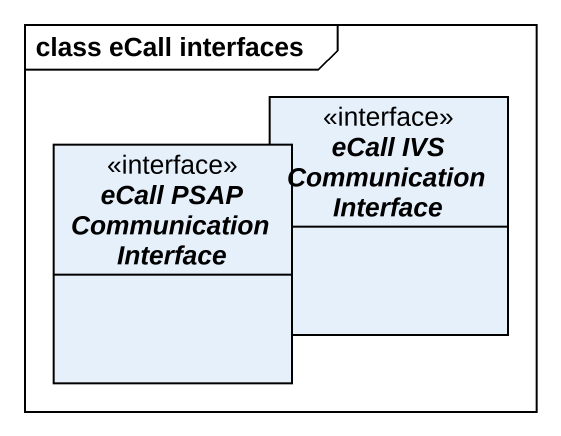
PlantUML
@startuml
mainframe class eCall interfaces
hide circle
hide empty members
interface "eCall IVS Communication Interface" as eCall_IVS_Communication
interface "eCall PSAP Communication Interface" as eCall_PSAP_Communication
@enduml
